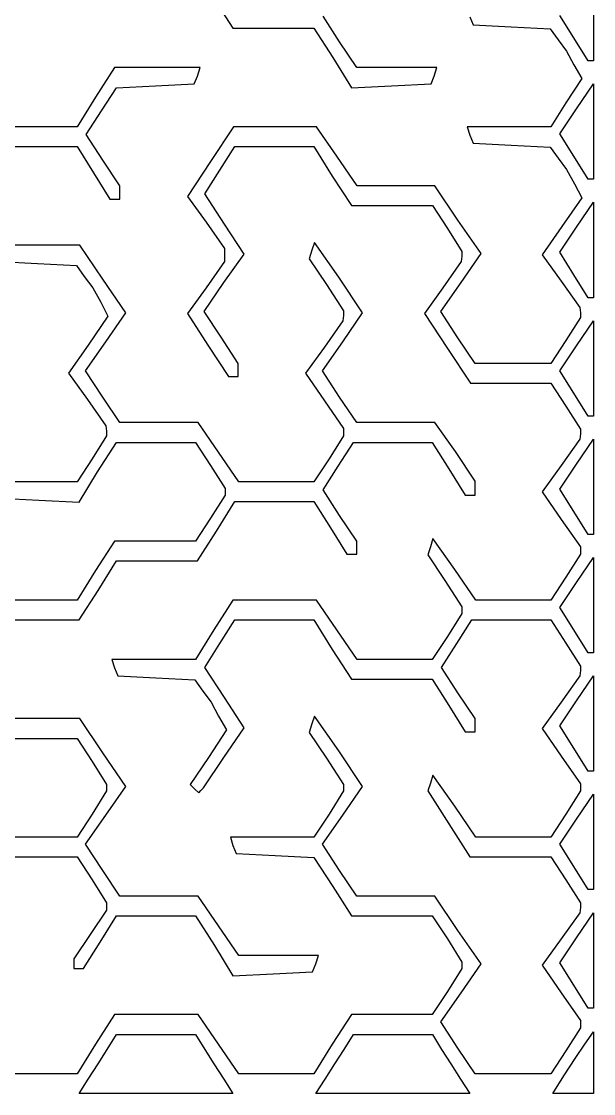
# Model space of a CAD drawing. Extents: x 0 to 1039, y -942 to 105.
# Drawn here: x 793.2 to 1038.6, y -942.3 to -482.3 of the extents above; entities that cross this region are included whole.
import ezdxf

# ---------------------------------------------------------------- set-up
doc = ezdxf.new("R2010")
doc.units = 0

msp = doc.modelspace()

# ---------------------------------------------------------------- linework, layer by layer
at = {"layer": 'Layer 1'}
for p, q in [((875.730412, -472.438634), (883.914852, -485.138634)), ((929.634842, -491.065252), (922.579292, -480.058552)), ((985.513246, -480.339784), (986.924356, -483.726444)), ((1030.11, -489.373), (1024.18334, -479.77745)), ((1038.57666, -478.93085), (1038.57666, -499.25085)), ((883.914852, -485.138634), (901.130352, -485.138634)), ((901.130352, -485.138634), (918.628152, -485.138634)), ((918.628152, -485.138634), (926.812592, -497.838634)), ((986.924356, -483.726444), (1003.293256, -484.57311)), ((1003.293256, -484.57311), (1019.944356, -485.419776)), ((1019.944356, -485.419776), (1023.331016, -490.217546)), ((936.972612, -502.071952), (929.634842, -491.065252)), ((1023.331016, -490.217546), (1026.999906, -495.015316)), ((1030.11, -489.37308), (1030.11, -489.373)), ((1036.31888, -499.25085), (1030.11, -489.37308)), ((1026.999906, -495.015316), (1030.104346, -500.941976)), ((926.812592, -497.838634), (934.714812, -510.820834)), ((1030.104346, -500.941976), (1033.491006, -506.868636)), ((1037.44777, -499.25085), (1036.31888, -499.25085)), ((1038.57666, -499.25085), (1037.44777, -499.25085)), ((833.115618, -502.072324), (824.931178, -514.772324)), ((851.460018, -502.072324), (833.115618, -502.072324)), ((869.804418, -502.072324), (851.460018, -502.072324)), ((867.264418, -509.127874), (868.675528, -505.741214)), ((868.675528, -505.741214), (869.804418, -502.072324)), ((954.188112, -502.071952), (936.972612, -502.071952)), ((971.403612, -502.071952), (954.188112, -502.071952)), ((968.863612, -509.127502), (970.274722, -505.740842)), ((970.274722, -505.740842), (971.403612, -502.071952)), ((833.962218, -510.821206), (850.613318, -509.97454)), ((850.613318, -509.97454), (867.264418, -509.127874)), ((934.714812, -510.820834), (951.930312, -509.974168)), ((951.930312, -509.974168), (968.863612, -509.127502)), ((1033.491006, -506.868636), (1026.717676, -517.310836)), ((1031.23889, -519.85305), (1038.57666, -509.12865)), ((1038.57666, -509.12865), (1038.57666, -529.73085)), ((824.931178, -514.772324), (817.028958, -527.472324)), ((827.471108, -520.698976), (833.962218, -510.821206)), ((1026.717676, -517.310836), (1020.226566, -527.470836)), ((820.979998, -530.858976), (827.471108, -520.698976)), ((1024.18334, -530.57745), (1031.23889, -519.85305)), ((800.942258, -527.472324), (784.573358, -527.472324)), ((817.028958, -527.472324), (800.942258, -527.472324)), ((884.195488, -527.470768), (874.317718, -542.428568)), ((901.975488, -527.470768), (884.195488, -527.470768)), ((919.755488, -527.470768), (901.975488, -527.470768)), ((928.504368, -540.170768), (919.755488, -527.470768)), ((1002.446566, -527.470836), (984.384366, -527.470836)), ((984.384366, -527.470836), (985.513256, -531.139726)), ((1020.226566, -527.470836), (1002.446566, -527.470836)), ((828.035548, -541.865676), (820.979998, -530.858976)), ((985.513256, -531.139726), (986.924366, -534.526386)), ((1030.11, -540.173), (1024.18334, -530.57745)), ((1038.57666, -529.73085), (1038.57666, -550.05085)), ((783.162288, -535.939016), (800.095588, -535.939016)), ((800.095588, -535.939016), (817.028888, -535.939016)), ((817.028888, -535.939016), (824.084438, -547.227916)), ((878.268828, -546.097668), (884.759938, -535.937668)), ((884.759938, -535.937668), (901.693238, -535.937668)), ((901.693238, -535.937668), (918.626538, -535.937668)), ((918.626538, -535.937668), (926.528758, -548.637668)), ((986.924366, -534.526386), (1003.293266, -535.373052)), ((1003.293266, -535.373052), (1019.944366, -536.219718)), ((1019.944366, -536.219718), (1023.331026, -541.017488)), ((835.373318, -552.872376), (828.035548, -541.865676)), ((874.317718, -542.428568), (864.439948, -557.386368)), ((937.253248, -552.870768), (928.504368, -540.170768)), ((1023.331026, -541.017488), (1026.999916, -545.815258)), ((1030.11, -540.17308), (1030.11, -540.173)), ((1036.31888, -550.05085), (1030.11, -540.17308)), ((824.084438, -547.227916), (831.139988, -558.516816)), ((871.777718, -556.257668), (878.268828, -546.097668)), ((1026.999916, -545.815258), (1030.386576, -552.024138)), ((926.528758, -548.637668), (934.713198, -561.337668)), ((1030.386576, -552.024138), (1033.491016, -557.950798)), ((1037.44777, -550.05085), (1036.31888, -550.05085)), ((1038.57666, -550.05085), (1037.44777, -550.05085)), ((835.373318, -555.694596), (835.373318, -552.872376)), ((835.373318, -558.516816), (835.373318, -555.694596)), ((880.244378, -569.239868), (871.777718, -556.257668)), ((953.904348, -552.870768), (937.253248, -552.870768)), ((970.555448, -552.870768), (953.904348, -552.870768)), ((980.433218, -567.546268), (970.555448, -552.870768)), ((831.139988, -558.516816), (833.115538, -558.516816)), ((833.115538, -558.516816), (835.373318, -558.516816)), ((864.439948, -557.386368), (872.342168, -568.393068)), ((1033.491016, -557.950798), (1025.024356, -570.368598)), ((1031.23889, -570.65305), (1038.57666, -559.92865)), ((1038.57666, -559.92865), (1038.57666, -580.53085)), ((934.713198, -561.337668), (951.928698, -561.337668)), ((951.928698, -561.337668), (969.426498, -561.337668)), ((969.426498, -561.337668), (975.917608, -571.215438)), ((872.342168, -568.393068), (880.244388, -579.681968)), ((888.711038, -582.222068), (880.244378, -569.239868)), ((990.310988, -581.939568), (980.433218, -567.546268)), ((1025.024356, -570.368598), (1016.557696, -582.504098)), ((975.917608, -571.215438), (982.126488, -581.093208)), ((1024.18334, -581.37745), (1031.23889, -570.65305)), ((799.810204, -578.27052), (781.183504, -578.27052)), ((818.154604, -578.27052), (799.810204, -578.27052)), ((828.032374, -592.94602), (818.154604, -578.27052)), ((918.907936, -577.14166), (917.779046, -580.52832)), ((929.350136, -592.09946), (918.907936, -577.14166)), ((879.962158, -594.357568), (888.711038, -582.222068)), ((880.244388, -579.681968), (880.244388, -582.504188)), ((880.244388, -582.504188), (880.244388, -585.326408)), ((917.779046, -580.52832), (916.650156, -584.19721)), ((916.650156, -584.19721), (923.987926, -595.20391)), ((982.126488, -583.068758), (981.844266, -585.326538)), ((981.844328, -594.357368), (990.310988, -581.939568)), ((982.126488, -581.093208), (982.126488, -583.068758)), ((1016.557696, -582.504098), (1024.742136, -593.792998)), ((1030.11, -590.973), (1024.18334, -581.37745)), ((1038.57666, -580.53085), (1038.57666, -600.85085)), ((783.723504, -585.32607), (800.092404, -586.172736)), ((800.092404, -586.172736), (816.743504, -587.019402)), ((816.743504, -587.019402), (820.130164, -591.817172)), ((880.244388, -585.326408), (872.342168, -596.615308)), ((981.844266, -585.326538), (973.942046, -596.615438)), ((820.130164, -591.817172), (823.799054, -596.614942)), ((837.910144, -607.33932), (828.032374, -592.94602)), ((939.510136, -607.33946), (929.350136, -592.09946)), ((1030.11, -590.97308), (1030.11, -590.973)), ((1036.31888, -600.85085), (1030.11, -590.97308)), ((823.799054, -596.614942), (827.185714, -602.823822)), ((872.342168, -596.615308), (864.439948, -607.622008)), ((871.495498, -606.775368), (879.962158, -594.357568)), ((923.987926, -595.20391), (931.325696, -606.49281)), ((973.942046, -596.615438), (966.039826, -607.622138)), ((973.095448, -606.775168), (981.844328, -594.357368)), ((1024.742136, -593.792998), (1032.644356, -605.081898)), ((1037.44777, -600.85085), (1036.31888, -600.85085)), ((1038.57666, -600.85085), (1037.44777, -600.85085)), ((827.185714, -602.823822), (830.290154, -608.750482)), ((878.833268, -617.782068), (871.495498, -606.775368)), ((931.325696, -606.49281), (931.325696, -608.46836)), ((980.433218, -618.064068), (973.095448, -606.775168)), ((1032.644356, -605.081898), (1032.926578, -607.339678)), ((830.290154, -608.750482), (821.823494, -621.168282)), ((829.443484, -619.75712), (837.910144, -607.33932)), ((864.439948, -607.622008), (873.188828, -621.168708)), ((931.043474, -610.72614), (923.141254, -622.01504)), ((931.325696, -608.46836), (931.043474, -610.72614)), ((931.043476, -619.75726), (939.510136, -607.33946)), ((966.039826, -607.622138), (975.917596, -622.579938)), ((1032.926578, -609.315228), (1026.717698, -619.192998)), ((1031.23889, -621.45305), (1038.57666, -610.72865)), ((1032.926578, -607.339678), (1032.926578, -609.315228)), ((1038.57666, -610.72865), (1038.57666, -631.33085)), ((820.694604, -632.17492), (829.443484, -619.75712)), ((886.171038, -629.070968), (878.833268, -617.782068)), ((922.294596, -632.17506), (931.043476, -619.75726)), ((987.770988, -629.070768), (980.433218, -618.064068)), ((1026.717698, -619.192998), (1020.226588, -629.070768)), ((821.823494, -621.168282), (813.356834, -633.303782)), ((873.188828, -621.168708), (881.937708, -634.715408)), ((923.141254, -622.01504), (914.956814, -633.30394)), ((975.917596, -622.579938), (985.795366, -637.537738)), ((1024.18334, -632.17745), (1031.23889, -621.45305)), ((886.171038, -631.893188), (886.171038, -629.070968)), ((1004.139888, -629.070768), (987.770988, -629.070768)), ((1020.226588, -629.070768), (1004.139888, -629.070768)), ((813.356834, -633.303782), (821.541274, -644.592682)), ((828.032374, -643.46382), (820.694604, -632.17492)), ((881.937708, -634.715408), (884.195488, -634.715408)), ((884.195488, -634.715408), (886.171038, -634.715408)), ((886.171038, -634.715408), (886.171038, -631.893188)), ((914.956814, -633.30394), (923.141254, -645.15724)), ((929.632366, -643.46396), (922.294596, -632.17506)), ((1030.11, -641.773), (1024.18334, -632.17745)), ((1038.57666, -631.33085), (1038.57666, -651.65085)), ((985.795366, -637.537738), (1003.010866, -637.537738)), ((1003.010866, -637.537738), (1020.226366, -637.537738)), ((1020.226366, -637.537738), (1026.717476, -647.415508)), ((835.370144, -654.47052), (828.032374, -643.46382)), ((936.970136, -654.47066), (929.632366, -643.46396)), ((1030.11, -641.77308), (1030.11, -641.773)), ((1036.31888, -651.65085), (1030.11, -641.77308)), ((821.541274, -644.592682), (829.443494, -655.881582)), ((923.141254, -645.15724), (931.325694, -657.01054)), ((1026.717476, -647.415508), (1032.926356, -657.293278)), ((1037.44777, -651.65085), (1036.31888, -651.65085)), ((1038.57666, -651.65085), (1037.44777, -651.65085)), ((829.443494, -655.881582), (829.725716, -658.139362)), ((852.303444, -654.47052), (835.370144, -654.47052)), ((868.954544, -654.47052), (852.303444, -654.47052)), ((877.703424, -667.17052), (868.954544, -654.47052)), ((931.325694, -657.01054), (931.325694, -658.42165)), ((953.903436, -654.47066), (936.970136, -654.47066)), ((970.554536, -654.47066), (953.903436, -654.47066)), ((979.303416, -666.88846), (970.554536, -654.47066)), ((1032.926356, -657.293278), (1032.926356, -659.268828)), ((829.725716, -660.114912), (823.516836, -669.992682)), ((829.725716, -658.139362), (829.725716, -660.114912)), ((931.325694, -660.11498), (925.116814, -669.99275)), ((931.325694, -658.42165), (931.325694, -660.11498)), ((1032.644134, -661.526608), (1024.741914, -672.815508)), ((1031.23889, -672.25305), (1038.57666, -661.52865)), ((1032.926356, -659.268828), (1032.644134, -661.526608)), ((1038.57666, -661.52865), (1038.57666, -682.13085)), ((825.774546, -675.637134), (833.958986, -662.937134)), ((833.958986, -662.937134), (850.892286, -662.937134)), ((850.892286, -662.937134), (867.825586, -662.937134)), ((867.825586, -662.937134), (874.316696, -672.814904)), ((929.067936, -673.09732), (935.559046, -662.93732)), ((935.559046, -662.93732), (952.492346, -662.93732)), ((952.492346, -662.93732), (969.425646, -662.93732)), ((969.425646, -662.93732), (976.481196, -674.22622)), ((987.770076, -679.58846), (979.303416, -666.88846)), ((823.516836, -669.992682), (817.025726, -679.870452)), ((886.452304, -679.87052), (877.703424, -667.17052)), ((925.116814, -669.99275), (918.625704, -679.87052)), ((817.872326, -688.619334), (825.774546, -675.637134)), ((874.316696, -672.814904), (880.525576, -682.692674)), ((922.576826, -683.25732), (929.067936, -673.09732)), ((976.481196, -674.22622), (983.536746, -685.51512)), ((1024.741914, -672.815508), (1016.557474, -684.104408)), ((1024.18334, -682.97745), (1031.23889, -672.25305)), ((799.245726, -679.870452), (781.183526, -679.870452)), ((817.025726, -679.870452), (799.245726, -679.870452)), ((902.539004, -679.87052), (886.452304, -679.87052)), ((918.625704, -679.87052), (902.539004, -679.87052)), ((987.770076, -682.41068), (987.770076, -679.58846)), ((880.525576, -682.692674), (880.525576, -684.103784)), ((880.525576, -684.103784), (880.525576, -685.514894)), ((929.632376, -694.26402), (922.576826, -683.25732)), ((987.770076, -685.51512), (987.770076, -682.41068)), ((1016.557474, -684.104408), (1024.741914, -695.957708)), ((1030.11, -692.573), (1024.18334, -682.97745)), ((1038.57666, -682.13085), (1038.57666, -702.45085)), ((783.723526, -686.926002), (800.656826, -687.772668)), ((800.656826, -687.772668), (817.872326, -688.619334)), ((880.525576, -685.514894), (874.316696, -695.392664)), ((876.856896, -701.03736), (884.759116, -688.33736)), ((884.759116, -688.33736), (901.692416, -688.33736)), ((901.692416, -688.33736), (918.625716, -688.33736)), ((918.625716, -688.33736), (925.681266, -699.62626)), ((983.536746, -685.51512), (985.512296, -685.51512)), ((985.512296, -685.51512), (987.770076, -685.51512)), ((936.970146, -705.27072), (929.632376, -694.26402)), ((1030.11, -692.57308), (1030.11, -692.573)), ((1036.31888, -702.45085), (1030.11, -692.57308)), ((874.316696, -695.392664), (867.825586, -705.270434)), ((1024.741914, -695.957708), (1032.926354, -707.811008)), ((868.672456, -713.73736), (876.856896, -701.03736)), ((925.681266, -699.62626), (932.736816, -710.91516)), ((1037.44777, -702.45085), (1036.31888, -702.45085)), ((1038.57666, -702.45085), (1037.44777, -702.45085)), ((833.112286, -705.270434), (824.927846, -717.970434)), ((850.327786, -705.270434), (833.112286, -705.270434)), ((867.825586, -705.270434), (850.327786, -705.270434)), ((936.970146, -708.09294), (936.970146, -705.27072)), ((936.970146, -710.91516), (936.970146, -708.09294)), ((968.579644, -707.811078), (967.450754, -711.197738)), ((969.708534, -704.142188), (968.579644, -707.811078)), ((979.021864, -717.406588), (969.708534, -704.142188)), ((1032.926354, -707.811008), (1032.926354, -709.222118)), ((932.736816, -710.91516), (934.712366, -710.91516)), ((934.712366, -710.91516), (936.970146, -710.91516)), ((967.450754, -711.197738), (974.788524, -722.204438)), ((1032.926354, -710.915448), (1026.717474, -720.793218)), ((1031.23889, -723.05305), (1038.57666, -712.32865)), ((1032.926354, -709.222118), (1032.926354, -710.915448)), ((1038.57666, -712.32865), (1038.57666, -732.93085)), ((826.056936, -726.43736), (833.959156, -713.73736)), ((833.959156, -713.73736), (851.456956, -713.73736)), ((851.456956, -713.73736), (868.672456, -713.73736)), ((988.052964, -730.670988), (979.021864, -717.406588)), ((824.927846, -717.970434), (817.025626, -730.670434)), ((974.788524, -722.204438), (982.126294, -733.493338)), ((1026.717474, -720.793218), (1020.226364, -730.670988)), ((817.872496, -739.13736), (826.056936, -726.43736)), ((1024.18334, -733.77745), (1031.23889, -723.05305)), ((799.527826, -730.670434), (782.312326, -730.670434)), ((817.025626, -730.670434), (799.527826, -730.670434)), ((883.912944, -730.671098), (875.728504, -743.371098)), ((901.692944, -730.671098), (883.912944, -730.671098)), ((919.755144, -730.671098), (901.692944, -730.671098)), ((928.504024, -743.371098), (919.755144, -730.671098)), ((1004.139664, -730.670988), (988.052964, -730.670988)), ((1020.226364, -730.670988), (1004.139664, -730.670988)), ((982.126294, -733.493338), (982.126294, -734.904448)), ((982.126294, -734.904448), (982.126294, -736.315558)), ((1030.11, -743.373), (1024.18334, -733.77745)), ((1038.57666, -732.93085), (1038.57666, -753.25085)), ((783.159196, -739.13736), (800.656996, -739.13736)), ((800.656996, -739.13736), (817.872496, -739.13736)), ((878.26851, -749.29774), (884.75962, -739.13774)), ((884.75962, -739.13774), (901.69292, -739.13774)), ((901.69292, -739.13774), (918.62622, -739.13774)), ((918.62622, -739.13774), (926.52844, -751.83774)), ((982.126294, -736.315558), (975.917414, -746.193328)), ((979.8684, -749.2977), (986.35951, -739.1377)), ((986.35951, -739.1377), (1003.29281, -739.1377)), ((1003.29281, -739.1377), (1020.22611, -739.1377)), ((1020.22611, -739.1377), (1026.71722, -749.01547)), ((875.728504, -743.371098), (867.826284, -756.071098)), ((937.252904, -756.071098), (928.504024, -743.371098)), ((1030.11, -743.37308), (1030.11, -743.373)), ((1036.31888, -753.25085), (1030.11, -743.37308)), ((871.7774, -759.45774), (878.26851, -749.29774)), ((975.917414, -746.193328), (969.426304, -756.071098)), ((973.37729, -759.4577), (979.8684, -749.2977)), ((1026.71722, -749.01547), (1032.9261, -758.89324)), ((926.52844, -751.83774), (934.71288, -764.53774)), ((1037.44777, -753.25085), (1036.31888, -753.25085)), ((1038.57666, -753.25085), (1037.44777, -753.25085)), ((850.046284, -756.071098), (831.984084, -756.071098)), ((831.984084, -756.071098), (833.112974, -759.739988)), ((867.826284, -756.071098), (850.046284, -756.071098)), ((953.339604, -756.071098), (937.252904, -756.071098)), ((969.426304, -756.071098), (953.339604, -756.071098)), ((1032.9261, -758.89324), (1032.9261, -760.86879)), ((833.112974, -759.739988), (834.524084, -763.126648)), ((834.524084, -763.126648), (850.892984, -763.973314)), ((880.24406, -772.43994), (871.7774, -759.45774)), ((980.43284, -770.4644), (973.37729, -759.4577)), ((1032.643878, -763.12657), (1024.741658, -774.41547)), ((1031.23889, -773.85305), (1038.57666, -763.12865)), ((1032.9261, -760.86879), (1032.643878, -763.12657)), ((1038.57666, -763.12865), (1038.57666, -783.73085)), ((850.892984, -763.973314), (867.544084, -764.81998)), ((867.544084, -764.81998), (870.930744, -769.61775)), ((934.71288, -764.53774), (952.21068, -764.53774)), ((952.21068, -764.53774), (969.42618, -764.53774)), ((969.42618, -764.53774), (976.48173, -775.82664)), ((870.930744, -769.61775), (874.599634, -774.41552)), ((888.71072, -785.42214), (880.24406, -772.43994)), ((987.77061, -781.4711), (980.43284, -770.4644)), ((874.599634, -774.41552), (877.704074, -780.34218)), ((976.48173, -775.82664), (983.53728, -787.11554)), ((1024.741658, -774.41547), (1016.557218, -785.70437)), ((1024.18334, -784.57745), (1031.23889, -773.85305)), ((801.503596, -781.47076), (784.570296, -781.47076)), ((818.154696, -781.47076), (801.503596, -781.47076)), ((828.032466, -796.14626), (818.154696, -781.47076)), ((877.704074, -780.34218), (881.090734, -786.26884)), ((918.908256, -780.34192), (917.779366, -783.72858)), ((929.350456, -795.29972), (918.908256, -780.34192)), ((987.77061, -784.29332), (987.77061, -781.4711)), ((881.090734, -786.26884), (873.470744, -798.12214)), ((879.96184, -798.12214), (888.71072, -785.42214)), ((917.779366, -783.72858), (916.650476, -787.39747)), ((987.77061, -787.11554), (987.77061, -784.29332)), ((1016.557218, -785.70437), (1024.741658, -797.55767)), ((1030.11, -794.173), (1024.18334, -784.57745)), ((1038.57666, -783.73085), (1038.57666, -804.05085)), ((782.312626, -789.937512), (799.528126, -789.937512)), ((799.528126, -789.937512), (817.025926, -789.937512)), ((817.025926, -789.937512), (823.517036, -799.815282)), ((916.650476, -787.39747), (923.988246, -798.40417)), ((983.53728, -787.11554), (985.51283, -787.11554)), ((985.51283, -787.11554), (987.77061, -787.11554)), ((939.510456, -810.53972), (929.350456, -795.29972)), ((1030.11, -794.17308), (1030.11, -794.173)), ((1036.31888, -804.05085), (1030.11, -794.17308)), ((823.517036, -799.815282), (829.725916, -809.693052)), ((837.910236, -810.53956), (828.032466, -796.14626)), ((873.470744, -798.12214), (865.568524, -809.69324)), ((871.21296, -811.10434), (879.96184, -798.12214)), ((923.988246, -798.40417), (931.326016, -809.69307)), ((1024.741658, -797.55767), (1032.926098, -809.41097)), ((1037.44777, -804.05085), (1036.31888, -804.05085)), ((1038.57666, -804.05085), (1037.44777, -804.05085)), ((968.579388, -809.12881), (967.450498, -812.51547)), ((969.708278, -805.74215), (968.579388, -809.12881)), ((979.021608, -819.00655), (969.708278, -805.74215)), ((1032.926098, -809.41097), (1032.926098, -810.82208)), ((829.725916, -812.515272), (823.517036, -822.393042)), ((829.443576, -822.95736), (837.910236, -810.53956)), ((829.725916, -809.693052), (829.725916, -811.104162)), ((829.725916, -811.104162), (829.725916, -812.515272)), ((865.568524, -809.69324), (867.544074, -811.66879)), ((867.544074, -811.66879), (869.237404, -813.36212)), ((869.237404, -813.36212), (870.08407, -812.23323)), ((870.08407, -812.23323), (871.21296, -811.10434)), ((931.326016, -812.51529), (925.117136, -822.39306)), ((931.043796, -822.95752), (939.510456, -810.53972)), ((931.326016, -809.69307), (931.326016, -811.10418)), ((931.326016, -811.10418), (931.326016, -812.51529)), ((967.450498, -812.51547), (976.481598, -826.62657)), ((1032.926098, -812.51541), (1026.717218, -822.39318)), ((1031.23889, -824.65305), (1038.57666, -813.92865)), ((1032.926098, -810.82208), (1032.926098, -812.51541)), ((1038.57666, -813.92865), (1038.57666, -834.53085)), ((823.517036, -822.393042), (817.025926, -832.270812)), ((820.694696, -835.37516), (829.443576, -822.95736)), ((925.117136, -822.39306), (918.626026, -832.27083)), ((922.294916, -835.37532), (931.043796, -822.95752)), ((988.052708, -832.27095), (979.021608, -819.00655)), ((1026.717218, -822.39318), (1020.226108, -832.27095)), ((976.481598, -826.62657), (985.512698, -840.73767)), ((1024.18334, -835.37745), (1031.23889, -824.65305)), ((800.939226, -832.270812), (784.852526, -832.270812)), ((817.025926, -832.270812), (800.939226, -832.270812)), ((900.846026, -832.27083), (882.783826, -832.27083)), ((882.783826, -832.27083), (883.912716, -835.93972)), ((918.626026, -832.27083), (900.846026, -832.27083)), ((1004.139408, -832.27095), (988.052708, -832.27095)), ((1020.226108, -832.27095), (1004.139408, -832.27095)), ((828.032466, -846.66406), (820.694696, -835.37516)), ((883.912716, -835.93972), (885.323826, -839.32638)), ((929.632686, -846.66422), (922.294916, -835.37532)), ((1030.11, -844.973), (1024.18334, -835.37745)), ((1038.57666, -834.53085), (1038.57666, -854.85085)), ((782.312516, -840.737532), (799.810316, -840.737532)), ((799.810316, -840.737532), (817.025816, -840.737532)), ((817.025816, -840.737532), (823.516926, -850.615302)), ((885.323826, -839.32638), (901.974926, -840.173046)), ((901.974926, -840.173046), (918.626026, -841.019712)), ((918.626026, -841.019712), (926.810466, -853.437512)), ((985.512698, -840.73767), (1003.010498, -840.73767)), ((1003.010498, -840.73767), (1020.225998, -840.73767)), ((1020.225998, -840.73767), (1026.717108, -850.61544)), ((1030.11, -844.97308), (1030.11, -844.973)), ((1036.31888, -854.85085), (1030.11, -844.97308)), ((823.516926, -850.615302), (829.725806, -860.493072)), ((835.370236, -857.67076), (828.032466, -846.66406)), ((936.970456, -857.67092), (929.632686, -846.66422)), ((1026.717108, -850.61544), (1032.925988, -860.49321)), ((926.810466, -853.437512), (934.712686, -866.137512)), ((1037.44777, -854.85085), (1036.31888, -854.85085)), ((1038.57666, -854.85085), (1037.44777, -854.85085)), ((852.303536, -857.67076), (835.370236, -857.67076)), ((868.954636, -857.67076), (852.303536, -857.67076)), ((877.703516, -870.37076), (868.954636, -857.67076)), ((953.903756, -857.67092), (936.970456, -857.67092)), ((970.554856, -857.67092), (953.903756, -857.67092)), ((980.432626, -872.34642), (970.554856, -857.67092)), ((829.725806, -863.597512), (822.670256, -874.039712)), ((829.725806, -860.493072), (829.725806, -861.904182)), ((829.725806, -861.904182), (829.725806, -863.597512)), ((1032.643766, -864.72654), (1024.741546, -876.01544)), ((1031.23889, -875.45305), (1038.57666, -864.72865)), ((1032.925988, -862.46876), (1032.643766, -864.72654)), ((1032.925988, -860.49321), (1032.925988, -862.46876)), ((1038.57666, -864.72865), (1038.57666, -885.33085)), ((826.903586, -877.426342), (833.959136, -866.137442)), ((833.959136, -866.137442), (850.892436, -866.137442)), ((850.892436, -866.137442), (867.825736, -866.137442)), ((867.825736, -866.137442), (876.010176, -878.837442)), ((934.712686, -866.137512), (951.928186, -866.137512)), ((951.928186, -866.137512), (969.425986, -866.137512)), ((969.425986, -866.137512), (975.917096, -876.015282)), ((822.670256, -874.039712), (815.614706, -884.481912)), ((886.452396, -883.07076), (877.703516, -870.37076)), ((990.310396, -886.73972), (980.432626, -872.34642)), ((819.848036, -888.715242), (826.903586, -877.426342)), ((975.917096, -876.015282), (982.125976, -885.893052)), ((1024.741546, -876.01544), (1016.557106, -887.30434)), ((1024.18334, -886.17745), (1031.23889, -875.45305)), ((876.010176, -878.837442), (883.912396, -891.819642)), ((903.385696, -883.07076), (886.452396, -883.07076)), ((920.601196, -883.07076), (903.385696, -883.07076)), ((919.472306, -886.73965), (920.601196, -883.07076)), ((815.614706, -884.481912), (815.614706, -886.457462)), ((815.614706, -886.457462), (815.614706, -888.715242)), ((918.061196, -890.12631), (919.472306, -886.73965)), ((981.843736, -899.15752), (990.310396, -886.73972)), ((982.125976, -885.893052), (982.125976, -887.304162)), ((982.125976, -887.304162), (982.125976, -888.715272)), ((1016.557106, -887.30434), (1024.741546, -899.15764)), ((1030.11, -895.773), (1024.18334, -886.17745)), ((1038.57666, -885.33085), (1038.57666, -905.65085)), ((815.614706, -888.715242), (817.872486, -888.715242)), ((817.872486, -888.715242), (819.848036, -888.715242)), ((883.912396, -891.819642), (901.127896, -890.972976)), ((901.127896, -890.972976), (918.061196, -890.12631)), ((982.125976, -888.715272), (975.917096, -898.593042)), ((1030.11, -895.77308), (1030.11, -895.773)), ((1036.31888, -905.65085), (1030.11, -895.77308)), ((975.917096, -898.593042), (969.425986, -908.470812)), ((973.094856, -911.57532), (981.843736, -899.15752)), ((1024.741546, -899.15764), (1032.925986, -911.01094)), ((1037.44777, -905.65085), (1036.31888, -905.65085)), ((1038.57666, -905.65085), (1037.44777, -905.65085)), ((833.112666, -908.470812), (824.928226, -921.170812)), ((850.892666, -908.470812), (833.112666, -908.470812)), ((868.954866, -908.470812), (850.892666, -908.470812)), ((877.703746, -921.170812), (868.954866, -908.470812)), ((934.712686, -908.470812), (926.528246, -921.170812)), ((951.928186, -908.470812), (934.712686, -908.470812)), ((969.425986, -908.470812), (951.928186, -908.470812)), ((980.432626, -922.86422), (973.094856, -911.57532)), ((1032.925986, -914.11538), (1026.717106, -923.99315)), ((1032.925986, -911.01094), (1032.925986, -912.42205)), ((1032.925986, -912.42205), (1032.925986, -914.11538)), ((830.01444, -923.43101), (833.96555, -916.9399)), ((833.96555, -916.9399), (850.89885, -916.9399)), ((850.89885, -916.9399), (867.83215, -916.9399)), ((867.83215, -916.9399), (871.78326, -923.43101)), ((931.61444, -923.43101), (935.56555, -916.9399)), ((935.56555, -916.9399), (952.49885, -916.9399)), ((952.49885, -916.9399), (969.43215, -916.9399)), ((969.43215, -916.9399), (973.38326, -923.43101)), ((1034.91111, -921.17334), (1038.58, -915.81112)), ((1038.58, -915.81112), (1038.58, -929.07552)), ((824.928226, -921.170812), (817.026006, -933.870812)), ((826.06333, -929.63989), (830.01444, -923.43101)), ((871.78326, -923.43101), (875.73437, -929.63989)), ((886.452626, -933.870812), (877.703746, -921.170812)), ((926.528246, -921.170812), (918.626026, -933.870812)), ((927.66333, -929.63989), (931.61444, -923.43101)), ((973.38326, -923.43101), (977.33437, -929.63989)), ((987.770396, -933.87092), (980.432626, -922.86422)), ((1026.717106, -923.99315), (1020.225996, -933.87092)), ((1030.96, -926.81778), (1034.91111, -921.17334)), ((1025.88, -934.72), (1030.96, -926.81778)), ((1038.58, -929.07552), (1038.58, -942.33992)), ((821.83, -936.131), (826.06333, -929.63989)), ((875.73437, -929.63989), (879.9677, -936.131)), ((923.43, -936.131), (927.66333, -929.63989)), ((977.33437, -929.63989), (981.5677, -936.131)), ((800.939306, -933.870812), (784.570406, -933.870812)), ((817.026006, -933.870812), (800.939306, -933.870812)), ((817.87881, -942.33988), (821.82992, -936.131)), ((821.82992, -936.131), (821.83, -936.131)), ((879.9677, -936.131), (883.91881, -942.33988)), ((902.539326, -933.870812), (886.452626, -933.870812)), ((918.626026, -933.870812), (902.539326, -933.870812)), ((919.47881, -942.33988), (923.42992, -936.131)), ((923.42992, -936.131), (923.43, -936.131)), ((981.5677, -936.131), (985.51881, -942.33988)), ((1004.139296, -933.87092), (987.770396, -933.87092)), ((1020.225996, -933.87092), (1004.139296, -933.87092)), ((1021.08224, -942.33992), (1025.88001, -934.71993)), ((1025.88001, -934.71993), (1025.88, -934.72)), ((850.89881, -942.33988), (817.87881, -942.33988)), ((883.91881, -942.33988), (850.89881, -942.33988)), ((952.49881, -942.33988), (919.47881, -942.33988)), ((985.51881, -942.33988), (952.49881, -942.33988)), ((1029.83112, -942.33992), (1021.08224, -942.33992)), ((1038.58, -942.33992), (1029.83112, -942.33992))]:
    msp.add_line(p, q, dxfattribs=at)

doc.saveas('drawing.dxf')
